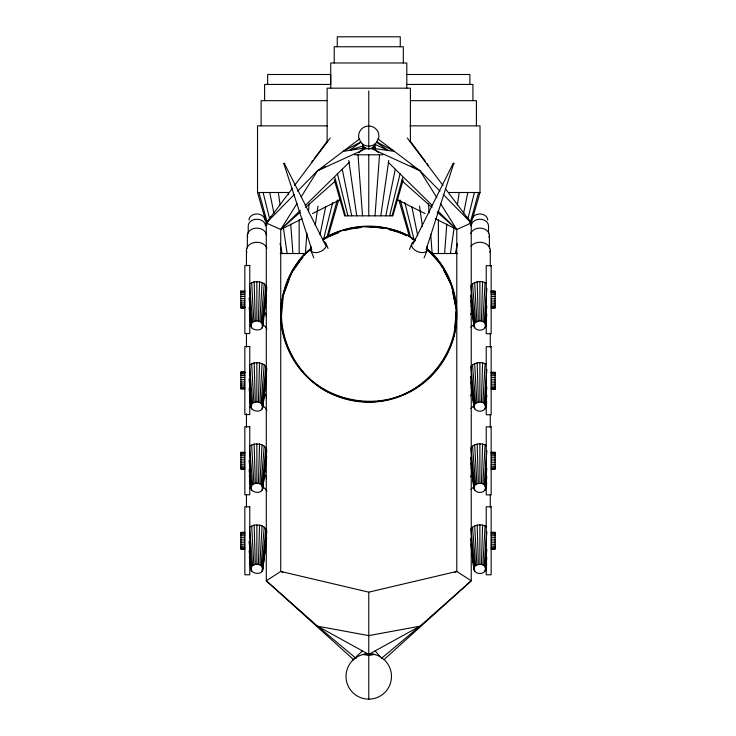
<?xml version="1.0" encoding="UTF-8"?>
<svg xmlns="http://www.w3.org/2000/svg" width="736" height="736" viewBox="0 0 736 736"><rect width="100%" height="100%" fill="white"/><g stroke="black" fill="none" stroke-linecap="round" stroke-linejoin="round"><path stroke-width="1.1" d="M376.814 142.342L387.982 150.374L374.955 144.32C373.621 149.868 365.746 150.457 363.216 145.866A6.412 6.412 0 0 1 362.572 144.32M311.788 249.568L283.857 163.659L284.252 163.236L325.542 245.106M262.678 324.3L261.114 322.212L258.419 321.006L259.55 281.787L254.159 281.787L249.495 283.866L252.595 322.212C245.125 329.884 264.5 333.988 262.678 324.3L266.782 288.595M262.881 406.548L261.114 403.245L258.419 402.04L259.55 362.82L254.159 362.82L249.495 364.909L252.595 403.245C245.631 410.136 262.264 415.187 262.881 406.548L266.579 376.216M262.881 487.784L261.114 484.49L258.419 483.285L259.55 444.066L254.159 444.066L249.495 446.154L252.595 484.49C245.631 491.372 262.264 496.423 262.881 487.784L266.717 456.338M262.881 568.827L261.114 565.533L258.419 564.328L259.55 525.108L254.159 525.108L249.495 527.188L252.595 565.533C245.631 572.415 262.264 577.466 262.881 568.827L266.717 537.381M485.705 324.3L484.141 322.212L481.445 321.006L482.577 281.787C478.382 280.996 473.625 282.109 470.874 285.54L474.665 323.178C472.116 326.618 476.321 330.528 479.881 330.17C488.41 330.28 485.548 319.378 486.855 314.254M485.907 406.548L484.141 403.245L481.445 402.04L482.577 362.82C478.382 362.029 473.625 363.152 470.874 366.574L474.665 404.211C472.116 407.661 476.321 411.571 479.881 411.203C485.493 411.571 486.956 405.37 486.588 400.927M485.907 487.784L484.141 484.49L481.445 483.285L482.577 444.066C478.382 443.274 473.625 444.397 470.874 447.819L474.665 485.456C472.116 488.897 476.321 492.816 479.881 492.448C485.493 492.816 486.956 486.606 486.588 482.172M485.907 568.827L484.141 565.533L481.445 564.328L482.577 525.108C478.382 524.317 473.625 525.43 470.874 528.862L474.665 566.499C472.116 569.94 476.321 573.85 479.881 573.491C485.493 573.859 486.956 567.649 486.588 563.215M259.872 321.466L262.062 282.587L259.55 281.787M259.872 402.509L262.062 363.63L259.55 362.82M259.872 483.754L262.062 444.875L259.55 444.066M259.872 564.788L262.062 525.909L259.55 525.108M482.899 321.466L485.088 282.587L482.577 281.787M482.899 402.509L485.088 363.63L482.577 362.82M482.899 483.754L485.088 444.875L482.577 444.066M482.899 564.788L485.088 525.909L482.577 525.108M455.74 312.984C457.286 350.474 431.14 385.397 396.023 397.33C372.71 405.738 346.417 401.801 324.751 390.393C298.172 374.44 281.262 345.156 280.738 314.162C281.722 289.506 291.576 264.454 310.896 248.566M456.044 308.467L452.382 290.554M306.903 233.183L305.394 253.524L280.204 253.524M308.504 211.71L309.083 203.808M375.001 215.832L379.537 154.808M444.618 253.524L446.798 224.14M440.33 264.068L427.772 249.43C452.088 270.728 461.481 305.826 453.79 336.941C445.538 364.826 424.138 388.746 396.023 397.33C366.537 406.447 333.583 399.528 310.261 379.325C287.629 358.349 277.141 326.352 282.974 296.047M454.59 330.869L456.2 309.709M261.114 322.212L264.215 283.866L262.062 282.587M261.114 403.245L264.215 364.909L262.062 363.63M261.114 484.49L264.215 446.154L262.062 444.875M261.114 565.533L264.215 527.188L262.062 525.909M484.141 322.212L486.873 288.383M484.141 403.245L486.873 369.417M484.141 484.49L486.873 450.662M484.141 565.533L486.873 531.705M281.235 318.854L283.02 298.411M283.305 295.099L292.358 271.087L299.699 261.51M262.071 323.178L265.871 285.54L264.215 283.866M262.071 404.211L265.871 366.574L264.215 364.909M262.071 485.456L265.871 447.819L264.215 446.154M262.071 566.499L265.871 528.862L264.215 527.188M485.098 323.178L486.827 306.066M485.098 404.211L486.827 387.108M485.098 485.456L486.827 468.344M485.098 566.499L486.827 549.387M262.071 327.833L262.577 323.27M263.083 318.706L263.341 316.425M262.071 408.876L262.577 404.312M262.071 490.121L262.577 485.548M262.071 571.154L262.577 566.591M485.098 327.833L485.604 323.27M485.098 408.876L485.604 404.312M485.098 490.121L485.604 485.548M485.098 571.154L485.604 566.591M262.678 405.343L266.782 369.638M262.678 486.579L266.782 450.874M262.678 567.622L266.782 531.916M485.705 405.343L486.855 395.296M485.705 486.579L486.855 476.542M485.705 567.622L486.855 557.575M262.678 326.71L266.579 295.182M262.678 407.753L265.954 380.604M262.678 488.989L266.092 460.718M262.678 570.032L266.092 541.76M485.705 326.71L486.459 321.016M485.705 407.753L486.11 404.358M485.705 488.989L486.11 485.604M485.705 570.032L486.386 564.374M315.256 225.271L318.016 206.062M380.816 215.832L388.764 160.466M450.423 253.524L454.158 227.534M457.406 204.93L459.19 192.501M320.022 234.664L325.662 206.926M385.802 215.832L395.269 169.234M455.418 253.524L457.442 243.533M463.533 213.578L467.811 192.501M323.61 239.099L332.718 202.492M389.629 215.832L400.126 173.668M467.802 219.126L474.426 192.501M326.968 237.176L337.244 200.128M392.04 215.832L402.629 177.698M470.12 223.008L478.593 192.501M328.256 236.09L338.588 200.128M403.19 179.869L392.858 215.832L344.669 215.832L334.337 179.869M470.617 225.188L480.01 192.501L480.01 125.865L410.016 125.865M426.144 249.568L453.799 163.282L453.22 163.309L412.896 244.085M283.222 295.348L289.487 277.518M409.474 249.421L411.59 244.315M453.22 163.309L454.075 163.659M424.065 257.858L427.542 249.467M297.022 203.504L280.738 229.503L280.738 571.43L266.294 580.814L353.519 659.576M301.245 196.76L317.529 170.761L359.619 138.911M291.042 273.746L301.429 258.557M271.078 216.586L266.294 223.008L266.294 580.814L317.529 626.18L356.206 658.444M311.383 162.463L312.745 160.623M314.116 158.792L327.097 141.358M292.422 188.269L266.294 223.008L280.738 229.503L302.238 218.721M294.492 185.527L330.252 137.991M301.052 259.753L303.076 257.122M304.419 255.355L307.436 251.436L310.831 248.943M294.308 194.442L266.294 223.008L267.996 221.499M297.519 191.176L317.529 170.761L325.57 166.437M474.665 323.178L478.326 321.006L481.445 321.006M474.665 404.211L478.326 402.04L481.445 402.04M474.665 485.456L476.873 483.754L481.445 483.285M474.665 566.499L476.873 564.788L481.445 564.328M300.306 210.321L280.738 229.503L300.398 212.042M305.192 205.528L349.204 162.38M358.984 152.784L362.25 149.592M375.167 650.872L380.135 656.705L384.845 660.321A22.742 22.742 0 0 1 384.845 692.484A22.742 22.742 0 0 1 352.682 692.484A22.742 22.742 0 0 1 352.682 660.321L362.36 650.872M384.008 659.576L471.242 580.814L471.242 223.008L466.458 216.586M305.523 207.488L335.441 180.918M304.198 254.95L310.84 249.246M372.747 147.209L374.32 145.866L375.167 148.378L374.955 144.32M381.322 658.444L420.008 626.18L471.242 580.814L456.789 571.43L368.764 592.158L280.738 571.43L282.836 572.36M322.506 239.66L324.751 237.93C352.636 222.539 388.479 222.511 415.389 239.936M352.682 660.321C359.83 653.246 371.404 651.728 380.135 656.705M324.493 238.915L327.4 236.78L339.075 232.53M360.714 142.342L349.554 150.374L363.216 145.866L362.36 148.378L364.237 147.191L365.562 148.212M252.595 322.212L255.3 321.006L258.419 321.006M252.595 403.245L255.3 402.04L258.419 402.04M252.595 484.49L255.3 483.285L258.419 483.285M252.595 565.533L255.3 564.328L258.419 564.328M369.684 653.89L420.008 626.18L368.764 635.61L317.529 626.18L367.853 653.89M360.631 142.039L343.151 151.377L365.562 147.872M312.469 213.587L340.106 199.723M322.672 239.798L337.852 232.502M317.529 170.761L366.675 148.332M454.692 572.36L456.789 571.43L456.789 229.503L440.505 203.504M344.365 230.607L350.676 228.298L361.201 227.608M342.498 230.58L360.014 227.286M370.107 227.019L375.397 226.679L383.842 228.546M366.804 654.249L362.876 654.433L368.764 655.463L374.652 654.433L370.732 654.249M406.879 74.492L469.881 74.492L469.881 84.447M330.795 84.447L264.61 84.447L264.61 100.666M406.741 84.447L472.926 84.447L472.926 100.666M326.876 100.666L261.124 100.666L261.124 125.865M410.66 100.666L476.413 100.666L476.413 125.865M327.511 125.865L257.526 125.865L257.526 192.501L266.92 225.188M354.642 154.808L382.886 154.808M257.526 192.501L288.383 192.501L288.549 194.764M449.153 192.501L480.01 192.501M457.332 253.524L432.142 253.524L430.716 234.315M240.874 291.051L244.849 290.996M495.126 291.18L491.151 291.18L495.126 291.235L495.126 308.172L491.151 308.117M240.874 291.677L244.849 291.677M491.151 291.704L495.126 291.704M491.151 291.87L495.126 291.87M240.874 292.845L244.849 292.845M491.151 293.029L495.126 293.029M240.874 294.455L244.849 294.455M491.151 294.648L495.126 294.648M240.874 296.415L244.849 296.415M491.151 296.599L495.126 296.599M240.874 298.586L244.849 298.586M491.151 298.77L495.126 298.77M240.874 300.812L244.849 300.812M491.151 301.006L495.126 301.006M240.874 302.956L244.849 302.956M491.151 303.14L495.126 303.14M240.874 304.86L244.849 304.86M491.151 305.044L495.126 305.044M240.874 306.397L244.849 306.397M491.151 306.581L495.126 306.581M240.874 307.308L244.849 307.308M240.874 307.464L244.849 307.464M491.151 307.648L495.126 307.648M240.874 307.933L244.849 307.933L240.874 307.988L240.874 290.996M244.849 372.039L240.874 372.039L240.874 389.031L244.849 389.031M240.874 372.094L244.849 372.094M491.151 372.223L495.126 372.278L495.126 389.215L491.151 389.215L495.126 389.16M240.874 372.563L244.849 372.563M240.874 372.72L244.849 372.72M491.151 372.747L495.126 372.747M491.151 372.904L495.126 372.904M240.874 373.879L244.849 373.879M491.151 374.072L495.126 374.072M240.874 375.498L244.849 375.498M491.151 375.682L495.126 375.682M240.874 377.458L244.849 377.458M491.151 377.642L495.126 377.642M240.874 379.629L244.849 379.629M491.151 379.813L495.126 379.813M240.874 381.855L244.849 381.855M491.151 382.039L495.126 382.039M240.874 383.999L244.849 383.999M491.151 384.183L495.126 384.183M240.874 385.903L244.849 385.903M491.151 386.087L495.126 386.087M240.874 387.44L244.849 387.44M491.151 387.624L495.126 387.624M240.874 388.507L244.849 388.507M491.151 388.691L495.126 388.691M244.849 452.309L240.874 452.254L240.874 469.255L244.849 469.255M491.151 452.346L495.126 452.346L495.126 469.338L491.151 469.338M491.151 452.401L495.126 452.401M240.874 452.778L244.849 452.778M240.874 452.944L244.849 452.944M491.151 452.87L495.126 452.87M491.151 453.036L495.126 453.036M240.874 454.103L244.849 454.103M491.151 454.195L495.126 454.195M240.874 455.722L244.849 455.722M491.151 455.814L495.126 455.814M240.874 457.682L244.849 457.682M491.151 457.764L495.126 457.764M240.874 459.844L244.849 459.844M491.151 459.936L495.126 459.936M240.874 462.079L244.849 462.079M491.151 462.171L495.126 462.171M240.874 464.214L244.849 464.214M491.151 464.306L495.126 464.306M240.874 466.118L244.849 466.118M491.151 466.21L495.126 466.21M240.874 467.654L244.849 467.654M491.151 467.746L495.126 467.746M240.874 468.731L244.849 468.731M491.151 468.814L495.126 468.814M244.849 532.284L240.874 532.34L240.874 549.277L244.849 549.222M491.151 532.34L495.126 532.284L495.126 549.277L491.151 549.222M240.874 532.974L244.849 532.974M491.151 532.974L495.126 532.974M240.874 534.134L244.849 534.134M491.151 534.134L495.126 534.134M240.874 535.744L244.849 535.744M491.151 535.744L495.126 535.744M240.874 537.703L244.849 537.703M491.151 537.703L495.126 537.703M240.874 539.874L244.849 539.874M491.151 539.874L495.126 539.874M240.874 542.101L244.849 542.101M491.151 542.101L495.126 542.101M240.874 544.244L244.849 544.244M491.151 544.244L495.126 544.244M240.874 546.149L244.849 546.149M491.151 546.149L495.126 546.149M240.874 547.685L244.849 547.685M491.151 547.685L495.126 547.685M240.874 548.752L244.849 548.752M491.151 548.752L495.126 548.752M364.992 226.633L382.913 228.004M389.28 229.752L399.584 232.033L406.465 235.805M387.716 228.629L404.956 234.692M370.861 148.332L420.008 170.761L440.018 191.176M397.422 199.723L425.058 213.587M435.298 218.721L456.789 229.503L471.242 223.008L445.795 189.189M376.896 142.039L394.386 151.377L371.974 148.212M410.964 165.894L420.008 170.761L436.89 197.726M411.396 238.51L415.343 240.672L409.115 236.412M485.088 282.587L486.524 283.443M485.088 363.63L486.524 364.486M485.088 444.875L486.524 445.722M485.088 525.909L486.524 526.764M377.918 138.911L420.008 170.761M469.531 221.499L471.242 223.008L443.219 194.442M402.095 180.918L432.004 207.488M437.138 212.042L456.789 229.503L438.04 211.122M375.286 149.592L378.543 152.784M388.323 162.38L432.336 205.528M428.738 251.362L438.822 261.446L442.272 267.729M407.284 137.991L443.044 185.527M410.44 141.358L425.472 161.543M426.834 163.374L428.205 165.214M443.339 269.67L450.745 283.167L451.895 288.337M265.871 285.54L266.91 287.482M265.871 366.574L266.91 368.515M265.871 447.819L266.91 449.76M265.871 528.862L266.91 530.803M442.428 266.809L451.14 284.952M326.342 244.315L328.035 248.4M284.712 163.309L283.857 163.659M310.39 249.467L313.867 257.858M398.94 200.128L409.271 236.09M400.283 200.128L410.568 237.176M334.908 177.698L345.497 215.832M258.943 192.501L267.407 223.008M404.809 202.492L413.926 239.099M337.41 173.668L347.898 215.832M263.102 192.501L269.726 219.126M411.875 206.926L417.735 235.768M342.258 169.234L351.725 215.832M269.716 192.501L274.004 213.578M280.085 243.533L282.118 253.524M452.125 287.353L456.053 308.264M419.511 206.062L422.436 226.403M348.763 160.466L356.721 215.832M278.337 192.501L280.122 204.93M283.369 227.534L287.104 253.524M470.847 300.794L473.855 325.505M470.847 381.837L473.855 406.548M470.847 463.082L473.855 487.784M470.847 544.116L473.855 568.827M249.467 314.272L250.838 325.505M249.467 395.315L250.838 406.548M249.329 475.428L250.838 487.784M249.329 556.471L250.838 568.827M474.067 326.71L471.472 305.219A8.639 6.679 0 0 0 471.252 306.949M471.472 386.262L474.067 407.753M474.067 488.989L471.472 467.507A8.639 6.679 0 0 0 471.252 469.237M471.472 548.541L474.067 570.032M249.946 317.667L251.04 326.71M249.946 398.7L251.04 407.753M249.946 479.946L251.04 488.989M249.946 560.988L251.04 570.032M470.727 295.292L474.067 324.3M470.727 376.326L474.067 405.343M470.727 457.571L474.067 486.579M470.727 538.614L474.067 567.622M249.118 307.565L251.04 324.3M249.118 388.599L251.04 405.343M249.118 469.844L251.04 486.579M249.118 550.887L251.04 567.622M473.404 316.425L473.653 318.706M474.159 323.27L474.665 327.833M473.404 397.458L473.653 399.74M474.159 404.312L474.665 408.876M474.159 485.548L474.665 490.121M474.159 566.591L474.665 571.154M251.132 323.27L251.638 327.833M251.132 404.312L251.638 408.876M251.132 485.548L251.638 490.121M251.132 566.591L251.638 571.154M249.108 298.08L251.638 323.178M249.108 379.123L251.638 404.211M249.108 460.368L251.638 485.456M249.108 541.402L251.638 566.499M472.521 283.866L475.622 322.212M472.521 364.909L475.622 403.245M472.521 446.154L475.622 484.49M472.521 527.188L475.622 565.533M428.444 203.808L429.116 212.842M357.99 154.808L362.526 215.832M290.729 224.14L292.919 253.524M474.683 282.587L476.873 321.466M474.683 363.63L476.873 402.509M474.683 444.875L476.873 483.754M474.683 525.909L476.873 564.788M251.657 282.587L253.846 321.466M251.657 363.63L253.846 402.509M251.657 444.875L253.846 483.754M251.657 525.909L253.846 564.788M477.186 281.787L478.326 321.006M477.186 362.82L478.326 402.04M477.186 444.066L478.326 483.285M477.186 525.108L478.326 564.328M254.159 281.787L255.3 321.006M254.159 362.82L255.3 402.04M254.159 444.066L255.3 483.285M254.159 525.108L255.3 564.328M490.286 250.314L490.286 266.009M490.286 333.592L490.286 347.052M490.286 414.837L490.286 427.174M490.286 494.758L490.286 507.095M489.394 235.474L489.394 248.023M488.52 233.349L488.52 225.915A8.639 6.679 0 0 0 479.881 219.227A8.639 6.679 0 0 0 471.252 225.915M479.881 281.511L479.881 320.841M479.881 362.554L479.881 401.884M479.881 443.79L479.881 483.129M479.881 524.832L479.881 564.162M438.38 219.622L438.38 253.524M410.394 142.177L410.394 88.173L327.134 88.173L327.134 142.177M406.796 88.173L406.796 62.983L330.74 62.983L330.74 88.173M403.31 62.983L403.31 46.754L334.227 46.754L334.227 62.983M400.264 46.754L400.264 36.8L337.263 36.8L337.263 46.754M368.764 90.933L368.764 149.068M368.764 154.808L368.764 215.832M368.764 592.158L368.764 699.2M330.657 84.447L330.657 74.492L267.656 74.492L267.656 84.447M299.156 219.622L299.156 253.524M256.855 281.511L256.855 320.841M256.855 362.554L256.855 401.884M256.855 443.79L256.855 483.129M256.855 524.832L256.855 564.162M248.225 233.349L248.225 225.915A8.639 6.679 0 0 1 256.855 219.227A8.639 6.679 0 0 1 265.494 225.915M247.351 235.474L247.351 248.023M246.45 250.314L246.45 266.009M246.45 333.592L246.45 347.052M246.45 413.715L246.45 427.174M246.45 494.758L246.45 507.095M431.811 252.733A88.026 88.026 0 0 1 430.735 376.676A88.026 88.026 0 0 1 306.792 376.676A88.026 88.026 0 0 1 305.725 252.733M327.759 236.274A88.026 88.026 0 0 1 409.768 236.274M323.352 241.445A8.427 5.124 -22.5 0 1 325.073 248.207A8.427 5.124 -22.5 0 1 314.557 252.558A8.427 5.124 -22.5 0 1 310.997 246.569M426.935 246.569A8.427 5.124 22.5 0 1 423.375 252.558A8.427 5.124 22.5 0 1 412.859 248.207A8.427 5.124 22.5 0 1 414.58 241.445M470.874 489.606A10.405 8.05 0 0 1 474.683 486.662M485.088 486.662A10.405 8.05 0 0 1 486.579 487.462M470.7 476.891A9.504 7.36 0 0 1 473.156 473.588M470.874 327.327A10.405 8.05 0 0 1 474.683 324.374M485.088 324.374A10.405 8.05 0 0 1 486.579 325.183M470.7 314.603A9.504 7.36 0 0 1 473.156 311.31M249.495 406.898A10.405 8.05 0 0 1 251.657 405.619M262.062 405.619A10.405 8.05 0 0 1 266.91 410.504M265.199 386.464A8.639 6.679 0 0 1 265.494 388.194M263.58 392.546A9.504 7.36 0 0 1 266.368 397.753M249.495 487.94A10.405 8.05 0 0 1 251.657 486.662M262.062 486.662A10.405 8.05 0 0 1 266.91 491.547M265.199 467.507A8.639 6.679 0 0 1 265.494 469.237M263.58 473.588A9.504 7.36 0 0 1 266.368 478.796M470.874 408.563A10.405 8.05 0 0 1 474.683 405.619M485.088 405.619A10.405 8.05 0 0 1 486.579 406.428M471.252 388.194A8.639 6.679 0 0 1 471.546 386.464M470.7 395.848A9.504 7.36 0 0 1 473.156 392.546M249.495 325.652A10.405 8.05 0 0 1 251.657 324.374M262.062 324.374A10.405 8.05 0 0 1 266.91 329.268M265.199 305.219A8.639 6.679 0 0 1 265.494 306.949M263.58 311.31A9.504 7.36 0 0 1 266.368 316.508M470.874 246.284A10.405 8.05 0 0 1 483.865 242.871A10.405 8.05 0 0 1 489.937 252.393M472.273 218.472A7.875 6.09 0 0 1 480.912 214.01A7.875 6.09 0 0 1 487.756 220.046M470.7 233.57A9.504 7.36 0 0 1 482.347 228.362A9.504 7.36 0 0 1 489.063 237.378M246.808 252.393A10.405 8.05 0 0 1 254.159 242.53A10.405 8.05 0 0 1 266.91 248.225M248.98 220.046A7.875 6.09 0 0 1 256.855 213.955A7.875 6.09 0 0 1 264.73 220.046M247.673 237.378A9.504 7.36 0 0 1 255.613 228.178A9.504 7.36 0 0 1 266.368 235.474M378.571 138.681L375.949 143.198A10.157 10.065 0 0 1 361.588 143.198L358.956 138.681A10.157 10.065 0 0 1 368.764 126.012A10.157 10.065 0 0 1 378.571 138.681M249.771 265.466L244.849 265.466L244.849 333.518L249.771 333.518L249.771 265.466M491.151 265.659L486.229 265.659L486.229 333.702L491.151 333.702L491.151 265.659M249.771 346.509L244.849 346.509L244.849 414.561L249.771 414.561L249.771 346.509M491.151 346.693L486.229 346.693L486.229 414.745L491.151 414.745L491.151 346.693M249.771 426.733L244.849 426.733L244.849 494.776L249.771 494.776L249.771 426.733M491.151 426.825L486.229 426.825L486.229 494.868L491.151 494.868L491.151 426.825M249.771 506.764L244.849 506.764L244.849 574.807L249.771 574.807L249.771 506.764M491.151 506.764L486.229 506.764L486.229 574.807L491.151 574.807L491.151 506.764"/></g></svg>
